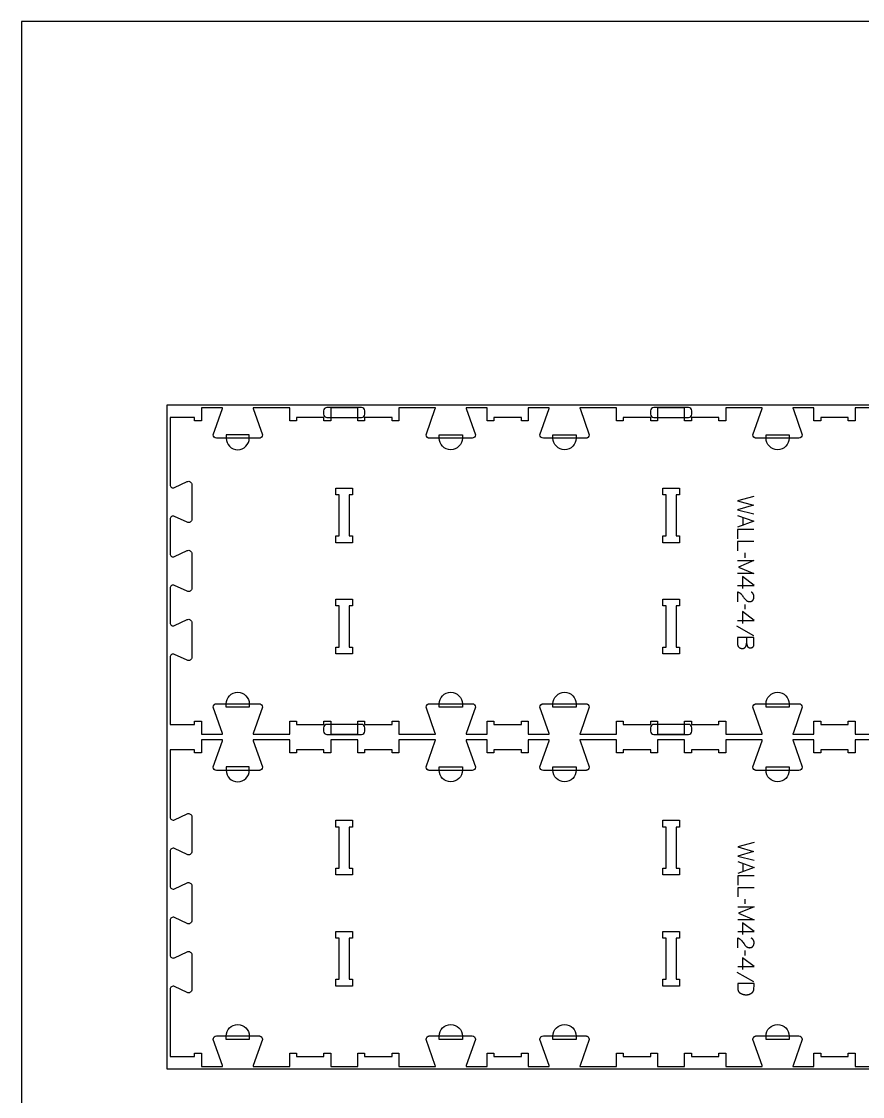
# Model space of a CAD drawing. Extents: x 0 to 4485, y 0 to 10771.
# Drawn here: x 0 to 1544, y 5619 to 7593 of the extents above; entities that cross this region are included whole.
import ezdxf

# ---------------------------------------------------------------- set-up
doc = ezdxf.new("R2010")
doc.units = 0
for name, color, linetype in [('0_SHEET_SPRUCEPLY_2440X122', 1, 'CONTINUOUS'), ('1_ANYTOOL_1MMDEEP_LABELS_S', 2, 'CONTINUOUS'), ('3_ANYTOOL_CUTTHROUGH_INSID', 4, 'CONTINUOUS'), ('4_ANYTOOL_CUTTHROUGH_OUTSI', 5, 'CONTINUOUS'), ('5_ANYTOOL_HALF_MILL_9MM_IN', 3, 'CONTINUOUS'), ('DONOTCUT', 7, 'CONTINUOUS')]:
    doc.layers.add(name, color=color, linetype=linetype)

msp = doc.modelspace()

# ---------------------------------------------------------------- linework, layer by layer
at = {"layer": '0_SHEET_SPRUCEPLY_2440X122'}
msp.add_lwpolyline([(2707.5, 6889.4), (2707.5, 5669.4), (267.5, 5669.4), (267.5, 6889.4)], close=True, dxfattribs=at)
at = {"layer": '1_ANYTOOL_1MMDEEP_LABELS_S', "color": 2}
for points in [[(1344.7, 6721.2), (1314.7, 6713.5), (1343.8, 6705.1), (1314.7, 6696.6), (1344.7, 6689.1)], [(1314.7, 6686.5), (1344.7, 6675.6), (1314.7, 6664.6)], [(1324.3, 6683), (1324.3, 6668.1)], [(1344.7, 6660.3), (1314.7, 6660.3), (1314.7, 6643.2)], [(1344.7, 6638.5), (1314.7, 6638.5), (1314.7, 6621.4)], [(1328.6, 6608.7), (1328.5, 6617.5)], [(1314.7, 6603.6), (1344.7, 6603.6), (1316.4, 6591.6), (1344.6, 6579.6), (1314.7, 6579.6)], [(1314.7, 6558), (1344.8, 6558), (1323.4, 6574)], [(1323.4, 6574), (1323.4, 6552.2)], [(1314.8, 6527.8), (1314.8, 6546.1), (1315.3, 6546), (1315.5, 6545.9), (1315.7, 6545.8), (1315.9, 6545.7), (1316.2, 6545.6), (1316.4, 6545.5), (1316.6, 6545.4), (1316.8, 6545.3), (1317, 6545.2), (1317.2, 6545.1), (1317.4, 6545), (1317.6, 6544.9), (1317.8, 6544.8), (1318, 6544.7), (1318.2, 6544.5), (1318.4, 6544.4), (1318.6, 6544.3), (1318.8, 6544.1), (1318.9, 6544), (1319.1, 6543.9), (1319.3, 6543.7), (1319.5, 6543.6), (1319.7, 6543.4), (1319.8, 6543.3), (1320, 6543.1), (1320.2, 6542.9), (1320.3, 6542.8), (1320.5, 6542.6), (1320.7, 6542.4), (1321, 6542.1), (1322.2, 6540.6), (1323.4, 6539.1), (1324.5, 6537.6), (1325.7, 6536.1), (1326.2, 6535.3), (1326.8, 6534.6), (1327.4, 6533.9), (1328, 6533.2), (1328.5, 6532.5), (1329.1, 6531.9), (1329.8, 6531.2), (1330.4, 6530.6), (1330.5, 6530.5), (1330.7, 6530.3), (1330.8, 6530.2), (1331, 6530.1), (1331.2, 6530), (1331.3, 6529.8), (1331.5, 6529.7), (1331.7, 6529.6), (1331.9, 6529.5), (1332, 6529.4), (1332.2, 6529.3), (1332.4, 6529.2), (1332.6, 6529.1), (1332.8, 6529), (1333, 6528.9), (1333.1, 6528.9), (1333.3, 6528.8), (1333.5, 6528.7), (1333.7, 6528.7), (1333.9, 6528.6), (1334.1, 6528.6), (1334.3, 6528.5), (1334.5, 6528.5), (1334.8, 6528.4), (1335, 6528.4), (1335.2, 6528.4), (1335.4, 6528.3), (1335.6, 6528.3), (1335.8, 6528.3), (1336.1, 6528.3), (1336.3, 6528.3), (1336.5, 6528.3), (1336.8, 6528.3), (1337, 6528.3), (1337.2, 6528.3), (1337.5, 6528.3), (1337.7, 6528.3), (1337.9, 6528.4), (1338.2, 6528.4), (1338.4, 6528.4), (1338.6, 6528.5), (1338.8, 6528.5), (1339, 6528.6), (1339.3, 6528.6), (1339.5, 6528.7), (1339.7, 6528.8), (1339.9, 6528.8), (1340, 6528.9), (1340.2, 6529), (1340.4, 6529.1), (1340.6, 6529.2), (1340.8, 6529.3), (1341, 6529.4), (1341.1, 6529.5), (1341.3, 6529.6), (1341.5, 6529.7), (1341.6, 6529.8), (1341.8, 6529.9), (1341.9, 6530.1), (1342.1, 6530.2), (1342.2, 6530.4), (1342.4, 6530.5), (1342.5, 6530.7), (1342.6, 6530.8), (1342.8, 6531), (1342.9, 6531.1), (1343, 6531.3), (1343.1, 6531.5), (1343.2, 6531.6), (1343.3, 6531.8), (1343.4, 6532), (1343.5, 6532.2), (1343.6, 6532.3), (1343.7, 6532.5), (1343.8, 6532.7), (1343.9, 6532.9), (1344, 6533.1), (1344.1, 6533.3), (1344.1, 6533.5), (1344.2, 6533.7), (1344.3, 6533.9), (1344.3, 6534.1), (1344.4, 6534.3), (1344.4, 6534.5), (1344.5, 6534.7), (1344.5, 6534.9), (1344.6, 6535.1), (1344.6, 6535.3), (1344.6, 6535.6), (1344.7, 6535.8), (1344.7, 6536), (1344.7, 6536.2), (1344.7, 6536.5), (1344.7, 6536.7), (1344.7, 6537.2), (1344.7, 6537.6), (1344.7, 6537.9), (1344.7, 6538.3), (1344.7, 6538.6), (1344.6, 6539), (1344.6, 6539.3), (1344.5, 6539.6), (1344.4, 6539.9), (1344.3, 6540.3), (1344.3, 6540.4), (1344.2, 6540.6), (1344.2, 6540.7), (1344.1, 6540.9), (1344.1, 6541), (1344, 6541.2), (1344, 6541.3), (1343.9, 6541.4), (1343.8, 6541.6), (1343.8, 6541.7), (1343.7, 6541.9), (1343.6, 6542), (1343.5, 6542.1), (1343.5, 6542.3), (1343.4, 6542.4), (1343.3, 6542.5), (1343.2, 6542.7), (1343.1, 6542.8), (1343, 6542.9), (1342.9, 6543), (1342.8, 6543.2), (1342.7, 6543.3), (1342.6, 6543.4), (1342.5, 6543.5), (1342.4, 6543.6), (1342.3, 6543.7), (1342.2, 6543.9), (1342.1, 6544), (1342, 6544.1), (1341.9, 6544.2), (1341.7, 6544.3), (1341.6, 6544.4), (1341.4, 6544.6), (1341.1, 6544.8), (1340.8, 6545), (1340.5, 6545.2), (1340.2, 6545.3), (1339.9, 6545.5), (1339.6, 6545.7)], [(1328.6, 6514.1), (1328.5, 6522.9)], [(1314.7, 6493.8), (1344.8, 6493.8), (1323.4, 6509.8)], [(1323.4, 6509.8), (1323.4, 6488)], [(1344.3, 6465.6), (1313.5, 6482.8)], [(1344.7, 6462.2), (1314.7, 6462.2), (1314.7, 6452.5), (1314.6, 6450), (1314.6, 6449.7), (1314.6, 6449.5), (1314.6, 6449.3), (1314.7, 6449.1), (1314.7, 6448.9), (1314.7, 6448.7), (1314.7, 6448.4), (1314.8, 6448.2), (1314.8, 6448), (1314.8, 6447.8), (1314.9, 6447.6), (1314.9, 6447.4), (1315, 6447.2), (1315.1, 6447.1), (1315.1, 6446.9), (1315.2, 6446.7), (1315.3, 6446.5), (1315.4, 6446.3), (1315.5, 6446.2), (1315.6, 6446), (1315.7, 6445.8), (1315.8, 6445.7), (1315.9, 6445.5), (1316.1, 6445.4), (1316.2, 6445.2), (1316.3, 6445), (1316.5, 6444.9), (1316.6, 6444.8), (1316.8, 6444.6), (1316.9, 6444.5), (1317.1, 6444.3), (1317.2, 6444.2), (1317.4, 6444.1), (1317.6, 6444), (1317.8, 6443.8), (1317.9, 6443.7), (1318.1, 6443.6), (1318.3, 6443.5), (1318.5, 6443.4), (1318.6, 6443.3), (1318.8, 6443.2), (1319, 6443.1), (1319.2, 6443), (1319.4, 6442.9), (1319.5, 6442.9), (1319.7, 6442.8), (1319.9, 6442.7), (1320.1, 6442.7), (1320.3, 6442.6), (1320.5, 6442.5), (1320.7, 6442.5), (1320.9, 6442.4), (1321.1, 6442.4), (1321.3, 6442.3), (1321.4, 6442.3), (1321.6, 6442.3), (1321.8, 6442.2), (1322, 6442.2), (1322.2, 6442.2), (1322.4, 6442.2), (1322.6, 6442.2), (1322.8, 6442.1), (1323.1, 6442.1), (1323.3, 6442.1), (1323.5, 6442.1), (1323.8, 6442.1), (1324, 6442.2), (1324.2, 6442.2), (1324.5, 6442.2), (1324.7, 6442.2), (1324.9, 6442.3), (1325.2, 6442.3), (1325.4, 6442.4), (1325.6, 6442.4), (1325.8, 6442.5), (1326, 6442.5), (1326.2, 6442.6), (1326.4, 6442.7), (1326.6, 6442.8), (1326.8, 6442.9), (1326.8, 6442.9), (1326.9, 6443), (1327, 6443), (1327.1, 6443.1), (1327.2, 6443.1), (1327.3, 6443.2), (1327.4, 6443.2), (1327.5, 6443.3), (1327.5, 6443.3), (1327.6, 6443.4), (1327.7, 6443.5), (1327.8, 6443.5), (1327.9, 6443.6), (1327.9, 6443.6), (1328, 6443.7), (1328.1, 6443.8), (1328.1, 6443.8), (1328.2, 6443.9), (1328.3, 6444), (1328.4, 6444.1), (1328.4, 6444.1), (1328.5, 6444.2), (1328.6, 6444.4), (1328.8, 6444.5), (1328.9, 6444.7), (1329, 6444.9), (1329.1, 6445), (1329.3, 6445.4), (1329.5, 6445.8), (1329.7, 6446.2), (1329.9, 6446.6), (1330.1, 6446.9), (1330.2, 6447.3), (1330.4, 6447.7), (1330.5, 6448.2), (1330.6, 6448.6), (1330.8, 6449), (1330.9, 6449.4), (1330.9, 6449.9), (1331, 6450.3), (1331.1, 6450.7), (1331.1, 6451.2), (1331.2, 6451.6)], [(1331.1, 6462.2), (1331.2, 6451.6), (1331.2, 6451.2), (1331.3, 6450.9), (1331.3, 6450.5), (1331.4, 6450.1), (1331.4, 6449.7), (1331.5, 6449.3), (1331.6, 6449), (1331.7, 6448.6), (1331.8, 6448.3), (1331.9, 6447.9), (1332, 6447.6), (1332.1, 6447.2), (1332.3, 6446.9), (1332.4, 6446.6), (1332.6, 6446.2), (1332.8, 6445.9), (1332.8, 6445.8), (1332.8, 6445.8), (1332.9, 6445.7), (1332.9, 6445.6), (1333, 6445.6), (1333, 6445.5), (1333.1, 6445.4), (1333.1, 6445.3), (1333.2, 6445.3), (1333.2, 6445.2), (1333.3, 6445.1), (1333.4, 6445.1), (1333.4, 6445), (1333.5, 6445), (1333.5, 6444.9), (1333.6, 6444.8), (1333.7, 6444.8), (1333.7, 6444.7), (1333.8, 6444.7), (1333.9, 6444.6), (1333.9, 6444.6), (1334, 6444.5), (1334.1, 6444.4), (1334.2, 6444.4), (1334.2, 6444.4), (1334.3, 6444.3), (1334.4, 6444.3), (1334.5, 6444.2), (1334.6, 6444.2), (1334.6, 6444.1), (1334.7, 6444.1), (1334.8, 6444), (1334.9, 6444), (1335, 6444), (1335.2, 6443.9), (1335.3, 6443.8), (1335.5, 6443.8), (1335.7, 6443.7), (1335.9, 6443.7), (1336.1, 6443.6), (1336.4, 6443.6), (1336.6, 6443.5), (1336.8, 6443.5), (1337, 6443.5), (1337.3, 6443.5), (1337.5, 6443.4), (1337.7, 6443.4), (1338, 6443.4), (1338.3, 6443.4), (1338.7, 6443.4), (1338.9, 6443.4), (1339, 6443.4), (1339.2, 6443.5), (1339.4, 6443.5), (1339.6, 6443.5), (1339.8, 6443.5), (1340, 6443.6), (1340.1, 6443.6), (1340.3, 6443.6), (1340.5, 6443.7), (1340.6, 6443.7), (1340.8, 6443.7), (1340.9, 6443.8), (1341.1, 6443.8), (1341.2, 6443.9), (1341.4, 6443.9), (1341.5, 6444), (1341.7, 6444.1), (1341.8, 6444.1), (1341.9, 6444.2), (1342.1, 6444.3), (1342.2, 6444.4), (1342.3, 6444.4), (1342.4, 6444.5), (1342.6, 6444.6), (1342.7, 6444.7), (1342.8, 6444.8), (1342.9, 6444.9), (1343, 6445), (1343.1, 6445.1), (1343.2, 6445.2), (1343.3, 6445.3), (1343.4, 6445.4), (1343.5, 6445.5), (1343.6, 6445.7), (1343.7, 6445.8), (1343.7, 6445.9), (1343.8, 6446), (1343.9, 6446.2), (1344, 6446.3), (1344, 6446.4), (1344.1, 6446.6), (1344.2, 6446.7), (1344.2, 6446.9), (1344.3, 6447), (1344.3, 6447.2), (1344.4, 6447.3), (1344.4, 6447.5), (1344.5, 6447.7), (1344.5, 6447.8), (1344.5, 6448), (1344.6, 6448.2), (1344.6, 6448.4), (1344.6, 6448.5), (1344.7, 6448.7), (1344.7, 6448.9), (1344.7, 6449.1), (1344.7, 6449.3), (1344.7, 6449.7), (1344.7, 6450.1), (1344.7, 6462.2)], [(1344.9, 6085.7), (1314.9, 6078), (1344, 6069.5), (1314.9, 6061), (1344.9, 6053.5)], [(1314.9, 6051), (1344.9, 6040.1), (1314.9, 6029)], [(1324.5, 6047.5), (1324.5, 6032.6)], [(1344.9, 6024.7), (1314.9, 6024.7), (1314.9, 6007.6)], [(1344.9, 6002.9), (1314.9, 6002.9), (1314.9, 5985.8)], [(1328.8, 5973.2), (1328.7, 5982)], [(1314.9, 5968), (1344.9, 5968), (1316.5, 5956), (1344.8, 5944), (1314.9, 5944)], [(1314.9, 5922.5), (1344.9, 5922.4), (1323.6, 5938.5)], [(1323.6, 5938.5), (1323.6, 5916.7)], [(1314.9, 5892.3), (1315, 5910.6), (1315.4, 5910.4), (1315.7, 5910.3), (1315.9, 5910.3), (1316.1, 5910.2), (1316.3, 5910.1), (1316.5, 5910), (1316.8, 5909.9), (1317, 5909.8), (1317.2, 5909.7), (1317.4, 5909.6), (1317.6, 5909.5), (1317.8, 5909.4), (1318, 5909.2), (1318.2, 5909.1), (1318.4, 5909), (1318.6, 5908.9), (1318.7, 5908.7), (1318.9, 5908.6), (1319.1, 5908.5), (1319.3, 5908.3), (1319.5, 5908.2), (1319.7, 5908), (1319.8, 5907.9), (1320, 5907.7), (1320.2, 5907.6), (1320.3, 5907.4), (1320.5, 5907.2), (1320.7, 5907.1), (1320.8, 5906.9), (1321.1, 5906.5), (1322.4, 5905), (1323.5, 5903.6), (1324.7, 5902), (1325.8, 5900.5), (1326.4, 5899.8), (1327, 5899), (1327.5, 5898.3), (1328.1, 5897.6), (1328.7, 5897), (1329.3, 5896.3), (1329.9, 5895.7), (1330.5, 5895.1), (1330.7, 5895), (1330.9, 5894.8), (1331, 5894.7), (1331.2, 5894.5), (1331.3, 5894.4), (1331.5, 5894.3), (1331.7, 5894.2), (1331.9, 5894.1), (1332, 5894), (1332.2, 5893.9), (1332.4, 5893.8), (1332.6, 5893.7), (1332.8, 5893.6), (1332.9, 5893.5), (1333.1, 5893.4), (1333.3, 5893.3), (1333.5, 5893.3), (1333.7, 5893.2), (1333.9, 5893.1), (1334.1, 5893.1), (1334.3, 5893), (1334.5, 5893), (1334.7, 5892.9), (1334.9, 5892.9), (1335.1, 5892.9), (1335.3, 5892.8), (1335.6, 5892.8), (1335.8, 5892.8), (1336, 5892.8), (1336.2, 5892.7), (1336.4, 5892.7), (1336.7, 5892.7), (1336.9, 5892.7), (1337.2, 5892.7), (1337.4, 5892.8), (1337.6, 5892.8), (1337.9, 5892.8), (1338.1, 5892.8), (1338.3, 5892.9), (1338.6, 5892.9), (1338.8, 5892.9), (1339, 5893), (1339.2, 5893), (1339.4, 5893.1), (1339.6, 5893.2), (1339.8, 5893.2), (1340, 5893.3), (1340.2, 5893.4), (1340.4, 5893.5), (1340.6, 5893.5), (1340.8, 5893.6), (1341, 5893.7), (1341.1, 5893.8), (1341.3, 5893.9), (1341.5, 5894), (1341.6, 5894.2), (1341.8, 5894.3), (1341.9, 5894.4), (1342.1, 5894.5), (1342.2, 5894.7), (1342.4, 5894.8), (1342.5, 5895), (1342.7, 5895.1), (1342.8, 5895.3), (1342.9, 5895.4), (1343.1, 5895.6), (1343.2, 5895.8), (1343.3, 5895.9), (1343.4, 5896.1), (1343.5, 5896.3), (1343.6, 5896.4), (1343.7, 5896.6), (1343.8, 5896.8), (1343.9, 5897), (1344, 5897.2), (1344.1, 5897.4), (1344.2, 5897.5), (1344.2, 5897.7), (1344.3, 5897.9), (1344.4, 5898.1), (1344.4, 5898.3), (1344.5, 5898.5), (1344.6, 5898.7), (1344.6, 5898.9), (1344.7, 5899.2), (1344.7, 5899.4), (1344.7, 5899.6), (1344.8, 5899.8), (1344.8, 5900), (1344.8, 5900.3), (1344.8, 5900.5), (1344.9, 5900.7), (1344.9, 5900.9), (1344.9, 5901.2), (1344.9, 5901.7), (1344.9, 5902), (1344.9, 5902.4), (1344.9, 5902.7), (1344.8, 5903.1), (1344.8, 5903.4), (1344.7, 5903.8), (1344.7, 5904.1), (1344.6, 5904.4), (1344.5, 5904.7), (1344.5, 5904.9), (1344.4, 5905), (1344.4, 5905.2), (1344.3, 5905.3), (1344.2, 5905.5), (1344.2, 5905.6), (1344.1, 5905.8), (1344.1, 5905.9), (1344, 5906), (1343.9, 5906.2), (1343.9, 5906.3), (1343.8, 5906.5), (1343.7, 5906.6), (1343.6, 5906.7), (1343.5, 5906.9), (1343.5, 5907), (1343.4, 5907.1), (1343.3, 5907.3), (1343.2, 5907.4), (1343.1, 5907.5), (1343, 5907.6), (1342.9, 5907.7), (1342.8, 5907.9), (1342.7, 5908), (1342.6, 5908.1), (1342.5, 5908.2), (1342.4, 5908.3), (1342.3, 5908.4), (1342.2, 5908.5), (1342, 5908.6), (1341.9, 5908.8), (1341.8, 5908.9), (1341.5, 5909.1), (1341.3, 5909.3), (1341, 5909.4), (1340.7, 5909.6), (1340.4, 5909.8), (1340.1, 5910), (1339.8, 5910.1)], [(1328.8, 5878.6), (1328.7, 5887.3)], [(1314.9, 5858.3), (1344.9, 5858.2), (1323.6, 5874.3)], [(1323.6, 5874.3), (1323.6, 5852.5)], [(1344.4, 5830.1), (1313.7, 5847.3)]]:
    msp.add_lwpolyline(points, dxfattribs=at)
msp.add_lwpolyline([(1344.9, 5826.7), (1314.9, 5826.7), (1315, 5818.1), (1315, 5817.7), (1315, 5817.3), (1315, 5816.9), (1315.1, 5816.5), (1315.1, 5816.1), (1315.2, 5815.8), (1315.3, 5815.4), (1315.3, 5815.1), (1315.4, 5814.7), (1315.5, 5814.4), (1315.6, 5814), (1315.7, 5813.7), (1315.9, 5813.4), (1315.9, 5813.2), (1316, 5813.1), (1316.1, 5812.9), (1316.1, 5812.8), (1316.2, 5812.6), (1316.3, 5812.5), (1316.4, 5812.3), (1316.4, 5812.2), (1316.5, 5812.1), (1316.6, 5811.9), (1316.7, 5811.8), (1316.8, 5811.7), (1316.9, 5811.5), (1317, 5811.4), (1317.1, 5811.3), (1317.2, 5811.1), (1317.3, 5811), (1317.4, 5810.9), (1317.5, 5810.8), (1317.6, 5810.7), (1317.7, 5810.5), (1317.8, 5810.4), (1318, 5810.3), (1318.1, 5810.2), (1318.2, 5810.1), (1318.3, 5810), (1318.5, 5809.9), (1318.6, 5809.8), (1318.7, 5809.7), (1318.8, 5809.6), (1319, 5809.5), (1319.1, 5809.4), (1319.4, 5809.2), (1319.7, 5809), (1320, 5808.9), (1320.6, 5808.6), (1321.2, 5808.3), (1321.9, 5808), (1322.5, 5807.7), (1323.2, 5807.5), (1323.8, 5807.3), (1324.5, 5807.1), (1325.1, 5806.9), (1325.8, 5806.8), (1326.4, 5806.6), (1327.1, 5806.5), (1327.8, 5806.4), (1328.5, 5806.3), (1329.2, 5806.3), (1329.9, 5806.3), (1330.6, 5806.3), (1331.2, 5806.3), (1331.8, 5806.3), (1332.4, 5806.3), (1332.9, 5806.4), (1333.5, 5806.5), (1333.8, 5806.5), (1334.1, 5806.6), (1334.4, 5806.7), (1334.6, 5806.7), (1334.9, 5806.8), (1335.2, 5806.9), (1335.5, 5807), (1335.7, 5807), (1336, 5807.1), (1336.3, 5807.2), (1336.6, 5807.3), (1336.8, 5807.4), (1337.1, 5807.5), (1337.4, 5807.7), (1337.9, 5807.9), (1338.4, 5808.2), (1338.9, 5808.4), (1339.4, 5808.7), (1339.7, 5808.9), (1340, 5809.1), (1340.3, 5809.3), (1340.6, 5809.5), (1340.9, 5809.7), (1341.1, 5810), (1341.4, 5810.2), (1341.6, 5810.4), (1341.8, 5810.6), (1342.1, 5810.8), (1342.3, 5811.1), (1342.5, 5811.3), (1342.7, 5811.5), (1342.9, 5811.8), (1343, 5812), (1343.2, 5812.3), (1343.4, 5812.5), (1343.5, 5812.8), (1343.6, 5813), (1343.8, 5813.3), (1343.9, 5813.5), (1344, 5813.8), (1344.1, 5814.1), (1344.2, 5814.3), (1344.3, 5814.6), (1344.4, 5814.9), (1344.4, 5815.2), (1344.5, 5815.5), (1344.5, 5815.8), (1344.6, 5816.1), (1344.6, 5816.3), (1344.6, 5816.6), (1344.7, 5819.1), (1344.8, 5821.6), (1344.9, 5824.1)], close=True, dxfattribs=at)
at = {"layer": '3_ANYTOOL_CUTTHROUGH_INSID', "color": 4}
for points in [[(607.8, 6736.4), (607.8, 6724.2), (601.8, 6724.2), (601.8, 6648.7), (607.8, 6648.7), (607.8, 6636.2), (577.3, 6636.2), (577.3, 6648.7), (583.3, 6648.7), (583.3, 6724.2), (577.3, 6724.2), (577.3, 6736.7), (607.8, 6736.7)], [(1207.8, 6736.4), (1207.8, 6724.2), (1201.8, 6724.2), (1201.8, 6648.7), (1207.8, 6648.7), (1207.8, 6636.2), (1177.3, 6636.2), (1177.3, 6648.7), (1183.3, 6648.7), (1183.3, 6724.2), (1177.3, 6724.2), (1177.3, 6736.7), (1207.8, 6736.7)], [(577.3, 6432.4), (577.3, 6444.7), (583.3, 6444.7), (583.3, 6520.2), (577.3, 6520.2), (577.3, 6532.7), (607.8, 6532.7), (607.8, 6520.2), (601.8, 6520.2), (601.8, 6444.7), (607.8, 6444.7), (607.8, 6432.2), (577.3, 6432.2)], [(1177.3, 6432.4), (1177.3, 6444.7), (1183.3, 6444.7), (1183.3, 6520.2), (1177.3, 6520.2), (1177.3, 6532.7), (1207.8, 6532.7), (1207.8, 6520.2), (1201.8, 6520.2), (1201.8, 6444.7), (1207.8, 6444.7), (1207.8, 6432.2), (1177.3, 6432.2)], [(577.5, 6126.7), (607.8, 6126.7), (607.8, 6114.2), (601.8, 6114.2), (601.8, 6038.7), (607.8, 6038.7), (607.8, 6026.2), (577.3, 6026.2), (577.3, 6038.7), (583.3, 6038.7), (583.3, 6114.2), (577.3, 6114.2), (577.3, 6126.7)], [(1177.5, 6126.7), (1207.8, 6126.7), (1207.8, 6114.2), (1201.8, 6114.2), (1201.8, 6038.7), (1207.8, 6038.7), (1207.8, 6026.2), (1177.3, 6026.2), (1177.3, 6038.7), (1183.3, 6038.7), (1183.3, 6114.2), (1177.3, 6114.2), (1177.3, 6126.7)], [(607.5, 5822.2), (577.3, 5822.2), (577.3, 5834.7), (583.3, 5834.7), (583.3, 5910.2), (577.3, 5910.2), (577.3, 5922.7), (607.8, 5922.7), (607.8, 5910.2), (601.8, 5910.2), (601.8, 5834.7), (607.8, 5834.7), (607.8, 5822.2)], [(1207.5, 5822.2), (1177.3, 5822.2), (1177.3, 5834.7), (1183.3, 5834.7), (1183.3, 5910.2), (1177.3, 5910.2), (1177.3, 5922.7), (1207.8, 5922.7), (1207.8, 5910.2), (1201.8, 5910.2), (1201.8, 5834.7), (1207.8, 5834.7), (1207.8, 5822.2)]]:
    msp.add_lwpolyline(points, close=True, dxfattribs=at)
at = {"layer": '4_ANYTOOL_CUTTHROUGH_OUTSI', "color": 5}
for points in [[(1568.9, 6884.2), (1530.3, 6884.2), (1530.3, 6860.2), (1517.8, 6860.2), (1517.8, 6866.2), (1467.3, 6866.2), (1467.3, 6860.2), (1454.8, 6860.2), (1454.8, 6884.2), (1416.2, 6884.2), (1416.2, 6884.2, 0.061485), (1416.4, 6882.8), (1433.3, 6834.5), (1433.3, 6834.5), (1433.3, 6834.4), (1433.3, 6834.4, -0.414214), (1427.1, 6828.2), (1349.1, 6828.2), (1348.9, 6828.2), (1348.8, 6828.2), (1348.6, 6828.2), (1348.5, 6828.2), (1348.3, 6828.2), (1348.2, 6828.2), (1348, 6828.3), (1347.9, 6828.3), (1347.7, 6828.3), (1347.6, 6828.4), (1347.4, 6828.4), (1347.3, 6828.4), (1347.1, 6828.5), (1347, 6828.5), (1346.8, 6828.6), (1346.7, 6828.6), (1346.6, 6828.7), (1346.4, 6828.8), (1346.3, 6828.8), (1346.1, 6828.9), (1346, 6829), (1345.9, 6829.1), (1345.7, 6829.1), (1345.6, 6829.2), (1345.5, 6829.3), (1345.4, 6829.4), (1345.2, 6829.5), (1345.1, 6829.6), (1345, 6829.7), (1344.9, 6829.8), (1344.8, 6829.9), (1344.7, 6830, -0.198912), (1342.8, 6834.4), (1342.8, 6834.5), (1342.8, 6834.5), (1359.7, 6882.8), (1359.7, 6882.8, 0.061485), (1360, 6884.2), (1292.8, 6884.2), (1292.8, 6860.2), (1280.3, 6860.2), (1280.3, 6866.2), (1229.8, 6866.2), (1229.8, 6860.2), (1217.3, 6860.2), (1217.3, 6884.2), (1167.8, 6884.2), (1167.8, 6860.2), (1155.3, 6860.2), (1155.3, 6866.2), (1104.8, 6866.2), (1104.8, 6860.2), (1092.3, 6860.2), (1092.3, 6884.2), (1025.1, 6884.2), (1025.1, 6884.2, 0.061485), (1025.3, 6882.8), (1042.2, 6834.5), (1042.2, 6834.5), (1042.2, 6834.4), (1042.2, 6834.4, -0.198912), (1040.4, 6830), (1040.3, 6829.9), (1040.2, 6829.8), (1040.1, 6829.7), (1040, 6829.6), (1039.8, 6829.5), (1039.7, 6829.4), (1039.6, 6829.3), (1039.5, 6829.2), (1039.3, 6829.1), (1039.2, 6829.1), (1039.1, 6829), (1038.9, 6828.9), (1038.8, 6828.8), (1038.7, 6828.8), (1038.5, 6828.7), (1038.4, 6828.6), (1038.2, 6828.6), (1038.1, 6828.5), (1037.9, 6828.5), (1037.8, 6828.4), (1037.6, 6828.4), (1037.5, 6828.4), (1037.3, 6828.3), (1037.2, 6828.3), (1037, 6828.3), (1036.9, 6828.2), (1036.7, 6828.2), (1036.6, 6828.2), (1036.4, 6828.2), (1036.3, 6828.2), (1036.1, 6828.2), (1036, 6828.2), (958, 6828.2, -0.414214), (951.7, 6834.4), (951.7, 6834.5), (951.8, 6834.5), (968.7, 6882.8), (968.7, 6882.8, 0.061485), (968.9, 6884.2), (930.3, 6884.2), (930.3, 6860.2), (917.8, 6860.2), (917.8, 6866.2), (867.3, 6866.2), (867.3, 6860.2), (854.8, 6860.2), (854.8, 6884.2), (816.2, 6884.2), (816.2, 6884.2, 0.061485), (816.4, 6882.8), (833.3, 6834.5), (833.3, 6834.5), (833.3, 6834.4), (833.3, 6834.4, -0.414214), (827.1, 6828.2), (749.1, 6828.2), (748.9, 6828.2), (748.8, 6828.2), (748.6, 6828.2), (748.5, 6828.2), (748.3, 6828.2), (748.2, 6828.2), (748, 6828.3), (747.9, 6828.3), (747.7, 6828.3), (747.6, 6828.4), (747.4, 6828.4), (747.3, 6828.4), (747.1, 6828.5), (747, 6828.5), (746.8, 6828.6), (746.7, 6828.6), (746.6, 6828.7), (746.4, 6828.8), (746.3, 6828.8), (746.1, 6828.9), (746, 6829), (745.9, 6829.1), (745.7, 6829.1), (745.6, 6829.2), (745.5, 6829.3), (745.4, 6829.4), (745.2, 6829.5), (745.1, 6829.6), (745, 6829.7), (744.9, 6829.8), (744.8, 6829.9), (744.7, 6830, -0.198912), (742.8, 6834.4), (742.8, 6834.5), (742.8, 6834.5), (759.7, 6882.8), (759.7, 6882.8, 0.061485), (760, 6884.2), (692.8, 6884.2), (692.8, 6860.2), (680.3, 6860.2), (680.3, 6866.2), (629.8, 6866.2), (629.8, 6860.2), (617.3, 6860.2), (617.3, 6884.2), (567.8, 6884.2), (567.8, 6860.2), (555.3, 6860.2), (555.3, 6866.2), (504.8, 6866.2), (504.8, 6860.2), (492.3, 6860.2), (492.3, 6884.2), (442.5, 6884.2), (425.1, 6884.2), (425.1, 6884.2, 0.061486), (425.3, 6882.8), (442.2, 6834.5), (442.2, 6834.5), (442.2, 6834.4), (442.2, 6834.4, -0.198912), (440.4, 6830), (440.3, 6829.9), (440.2, 6829.8), (440.1, 6829.7), (440, 6829.6), (439.8, 6829.5), (439.7, 6829.4), (439.6, 6829.3), (439.5, 6829.2), (439.3, 6829.1), (439.2, 6829.1), (439.1, 6829), (438.9, 6828.9), (438.8, 6828.8), (438.7, 6828.8), (438.5, 6828.7), (438.4, 6828.6), (438.2, 6828.6), (438.1, 6828.5), (437.9, 6828.5), (437.8, 6828.4), (437.6, 6828.4), (437.5, 6828.4), (437.3, 6828.3), (437.2, 6828.3), (437, 6828.3), (436.9, 6828.2), (436.7, 6828.2), (436.6, 6828.2), (436.4, 6828.2), (436.3, 6828.2), (436.1, 6828.2), (436, 6828.2), (358, 6828.2, -0.414214), (351.7, 6834.4), (351.7, 6834.5), (351.8, 6834.5), (368.7, 6882.8), (368.7, 6882.8, 0.061485), (368.9, 6884.2), (330.3, 6884.2), (330.3, 6860.2), (317.8, 6860.2), (317.8, 6866.2), (272.8, 6866.2), (272.8, 6742.8), (272.8, 6742.8, 0.551268), (281, 6737.6), (303.9, 6748.5, -0.551268), (312.8, 6742.8), (312.8, 6679.4, -0.551268), (303.9, 6673.8), (281, 6684.7, 0.551268), (272.8, 6679.5), (272.8, 6616.1, 0.551268), (281, 6610.9), (303.9, 6621.8, -0.551268), (312.8, 6616.1), (312.8, 6552.7, -0.551268), (303.9, 6547.1), (281, 6558, 0.551268), (272.8, 6552.8), (272.8, 6489.4, 0.551268), (281, 6484.2), (303.9, 6495.1, -0.551268), (312.8, 6489.4), (312.8, 6426, -0.551268), (303.9, 6420.4), (281, 6431.3, 0.257375), (275.5, 6430.9, 0.257375), (272.8, 6426.1), (272.8, 6302.7), (317.8, 6302.7), (317.8, 6308.7), (330.3, 6308.7), (330.3, 6284.7), (368.9, 6284.7), (368.9, 6284.7, 0.061485), (368.7, 6286.1), (351.8, 6334.3), (351.7, 6334.4), (351.7, 6334.4), (351.7, 6334.4, -0.414214), (358, 6340.7), (436, 6340.7), (436.1, 6340.7), (436.3, 6340.7), (436.4, 6340.7), (436.6, 6340.6), (436.7, 6340.6), (436.9, 6340.6), (437, 6340.6), (437.2, 6340.6), (437.3, 6340.5), (437.5, 6340.5), (437.6, 6340.4), (437.8, 6340.4), (437.9, 6340.4), (438.1, 6340.3), (438.2, 6340.3), (438.4, 6340.2), (438.5, 6340.1), (438.7, 6340.1), (438.8, 6340), (438.9, 6339.9), (439.1, 6339.9), (439.2, 6339.8), (439.3, 6339.7), (439.5, 6339.6), (439.6, 6339.5), (439.7, 6339.4), (439.8, 6339.3), (440, 6339.2), (440.1, 6339.1), (440.2, 6339), (440.3, 6338.9), (440.4, 6338.8, -0.198912), (442.2, 6334.4), (442.2, 6334.4), (442.2, 6334.3), (425.3, 6286.1), (425.3, 6286.1, 0.061485), (425.1, 6284.7), (442.5, 6284.7), (492.3, 6284.7), (492.3, 6308.7), (504.8, 6308.7), (504.8, 6302.7), (555.3, 6302.7), (555.3, 6308.7), (567.8, 6308.7), (567.8, 6284.7), (617.3, 6284.7), (617.3, 6308.7), (629.8, 6308.7), (629.8, 6302.7), (680.3, 6302.7), (680.3, 6308.7), (692.8, 6308.7), (692.8, 6284.7), (760, 6284.7), (760, 6284.7, 0.061485), (759.7, 6286.1), (742.8, 6334.3), (742.8, 6334.4), (742.8, 6334.4), (742.8, 6334.4, -0.198912), (744.7, 6338.8), (744.8, 6338.9), (744.9, 6339), (745, 6339.1), (745.1, 6339.2), (745.2, 6339.3), (745.4, 6339.4), (745.5, 6339.5), (745.6, 6339.6), (745.7, 6339.7), (745.9, 6339.8), (746, 6339.9), (746.1, 6339.9), (746.3, 6340), (746.4, 6340.1), (746.6, 6340.1), (746.7, 6340.2), (746.8, 6340.3), (747, 6340.3), (747.1, 6340.4), (747.3, 6340.4), (747.4, 6340.4), (747.6, 6340.5), (747.7, 6340.5), (747.9, 6340.6), (748, 6340.6), (748.2, 6340.6), (748.3, 6340.6), (748.5, 6340.6), (748.6, 6340.7), (748.8, 6340.7), (748.9, 6340.7), (749.1, 6340.7), (827.1, 6340.7, -0.414214), (833.3, 6334.4), (833.3, 6334.4), (833.3, 6334.3), (816.4, 6286.1), (816.4, 6286.1, 0.061485), (816.2, 6284.7), (854.8, 6284.7), (854.8, 6308.7), (867.3, 6308.7), (867.3, 6302.7), (917.8, 6302.7), (917.8, 6308.7), (930.3, 6308.7), (930.3, 6284.7), (968.9, 6284.7), (968.9, 6284.7, 0.061485), (968.7, 6286.1), (951.8, 6334.3), (951.7, 6334.4), (951.7, 6334.4), (951.7, 6334.4, -0.414214), (958, 6340.7), (1036, 6340.7), (1036.1, 6340.7), (1036.3, 6340.7), (1036.4, 6340.7), (1036.6, 6340.6), (1036.7, 6340.6), (1036.9, 6340.6), (1037, 6340.6), (1037.2, 6340.6), (1037.3, 6340.5), (1037.5, 6340.5), (1037.6, 6340.4), (1037.8, 6340.4), (1037.9, 6340.4), (1038.1, 6340.3), (1038.2, 6340.3), (1038.4, 6340.2), (1038.5, 6340.1), (1038.7, 6340.1), (1038.8, 6340), (1038.9, 6339.9), (1039.1, 6339.9), (1039.2, 6339.8), (1039.3, 6339.7), (1039.5, 6339.6), (1039.6, 6339.5), (1039.7, 6339.4), (1039.8, 6339.3), (1040, 6339.2), (1040.1, 6339.1), (1040.2, 6339), (1040.3, 6338.9), (1040.4, 6338.8, -0.198912), (1042.2, 6334.4), (1042.2, 6334.4), (1042.2, 6334.3), (1025.3, 6286.1), (1025.3, 6286.1, 0.061485), (1025.1, 6284.7), (1042.5, 6284.7), (1092.3, 6284.7), (1092.3, 6308.7), (1104.8, 6308.7), (1104.8, 6302.7), (1155.3, 6302.7), (1155.3, 6308.7), (1167.8, 6308.7), (1167.8, 6284.7), (1217.3, 6284.7), (1217.3, 6308.7), (1229.8, 6308.7), (1229.8, 6302.7), (1280.3, 6302.7), (1280.3, 6308.7), (1292.8, 6308.7), (1292.8, 6284.7), (1360, 6284.7), (1360, 6284.7, 0.061485), (1359.7, 6286.1), (1342.8, 6334.3), (1342.8, 6334.4), (1342.8, 6334.4), (1342.8, 6334.4, -0.198912), (1344.7, 6338.8), (1344.8, 6338.9), (1344.9, 6339), (1345, 6339.1), (1345.1, 6339.2), (1345.2, 6339.3), (1345.4, 6339.4), (1345.5, 6339.5), (1345.6, 6339.6), (1345.7, 6339.7), (1345.9, 6339.8), (1346, 6339.9), (1346.1, 6339.9), (1346.3, 6340), (1346.4, 6340.1), (1346.6, 6340.1), (1346.7, 6340.2), (1346.8, 6340.3), (1347, 6340.3), (1347.1, 6340.4), (1347.3, 6340.4), (1347.4, 6340.4), (1347.6, 6340.5), (1347.7, 6340.5), (1347.9, 6340.6), (1348, 6340.6), (1348.2, 6340.6), (1348.3, 6340.6), (1348.5, 6340.6), (1348.6, 6340.7), (1348.8, 6340.7), (1348.9, 6340.7), (1349.1, 6340.7), (1427.1, 6340.7, -0.414214), (1433.3, 6334.4), (1433.3, 6334.4), (1433.3, 6334.3), (1416.4, 6286.1), (1416.4, 6286.1, 0.061485), (1416.2, 6284.7), (1454.8, 6284.7), (1454.8, 6308.7), (1467.3, 6308.7), (1467.3, 6302.7), (1517.8, 6302.7), (1517.8, 6308.7), (1530.3, 6308.7), (1530.3, 6284.7), (1568.9, 6284.7)], [(1568.9, 6274.2), (1530.3, 6274.2), (1530.3, 6250.2), (1517.8, 6250.2), (1517.8, 6256.2), (1467.3, 6256.2), (1467.3, 6250.2), (1454.8, 6250.2), (1454.8, 6250.4), (1454.8, 6274.2), (1416.2, 6274.2), (1416.2, 6274.2, 0.061485), (1416.4, 6272.8), (1433.3, 6224.5), (1433.3, 6224.5), (1433.3, 6224.4), (1433.3, 6224.4, -0.414214), (1427.1, 6218.2), (1349.1, 6218.2), (1348.9, 6218.2), (1348.8, 6218.2), (1348.6, 6218.2), (1348.5, 6218.2), (1348.3, 6218.2), (1348.2, 6218.2), (1348, 6218.3), (1347.9, 6218.3), (1347.7, 6218.3), (1347.6, 6218.4), (1347.4, 6218.4), (1347.3, 6218.4), (1347.1, 6218.5), (1347, 6218.5), (1346.8, 6218.6), (1346.7, 6218.6), (1346.6, 6218.7), (1346.4, 6218.8), (1346.3, 6218.8), (1346.1, 6218.9), (1346, 6219), (1345.9, 6219.1), (1345.7, 6219.1), (1345.6, 6219.2), (1345.5, 6219.3), (1345.4, 6219.4), (1345.2, 6219.5), (1345.1, 6219.6), (1345, 6219.7), (1344.9, 6219.8), (1344.8, 6219.9), (1344.7, 6220, -0.198912), (1342.8, 6224.4), (1342.8, 6224.5), (1342.8, 6224.5), (1359.7, 6272.8), (1359.7, 6272.8, 0.061485), (1360, 6274.2), (1342.5, 6274.2), (1292.8, 6274.2), (1292.8, 6250.2), (1280.3, 6250.2), (1280.3, 6256.2), (1229.8, 6256.2), (1229.8, 6250.2), (1217.3, 6250.2), (1217.3, 6274.2), (1167.8, 6274.2), (1167.8, 6250.2), (1167.5, 6250.2), (1155.3, 6250.2), (1155.3, 6256.2), (1104.8, 6256.2), (1104.8, 6250.2), (1092.3, 6250.2), (1092.3, 6274.2), (1042.5, 6274.2), (1025.1, 6274.2), (1025.1, 6274.2, 0.061485), (1025.3, 6272.8), (1042.2, 6224.5), (1042.2, 6224.5), (1042.2, 6224.4), (1042.2, 6224.4, -0.198912), (1040.4, 6220), (1040.3, 6219.9), (1040.2, 6219.8), (1040.1, 6219.7), (1040, 6219.6), (1039.8, 6219.5), (1039.7, 6219.4), (1039.6, 6219.3), (1039.5, 6219.2), (1039.3, 6219.1), (1039.2, 6219.1), (1039.1, 6219), (1038.9, 6218.9), (1038.8, 6218.8), (1038.7, 6218.8), (1038.5, 6218.7), (1038.4, 6218.6), (1038.2, 6218.6), (1038.1, 6218.5), (1037.9, 6218.5), (1037.8, 6218.4), (1037.6, 6218.4), (1037.5, 6218.4), (1037.3, 6218.3), (1037.2, 6218.3), (1037, 6218.3), (1036.9, 6218.2), (1036.7, 6218.2), (1036.6, 6218.2), (1036.4, 6218.2), (1036.3, 6218.2), (1036.1, 6218.2), (1036, 6218.2), (958, 6218.2, -0.414214), (951.7, 6224.4), (951.7, 6224.5), (951.8, 6224.5), (968.7, 6272.8), (968.7, 6272.8, 0.061485), (968.9, 6274.2), (930.3, 6274.2), (930.3, 6250.2), (917.8, 6250.2), (917.8, 6256.2), (867.3, 6256.2), (867.3, 6250.2), (854.8, 6250.2), (854.8, 6250.4), (854.8, 6274.2), (816.2, 6274.2), (816.2, 6274.2, 0.061485), (816.4, 6272.8), (833.3, 6224.5), (833.3, 6224.5), (833.3, 6224.4), (833.3, 6224.4, -0.414214), (827.1, 6218.2), (749.1, 6218.2), (748.9, 6218.2), (748.8, 6218.2), (748.6, 6218.2), (748.5, 6218.2), (748.3, 6218.2), (748.2, 6218.2), (748, 6218.3), (747.9, 6218.3), (747.7, 6218.3), (747.6, 6218.4), (747.4, 6218.4), (747.3, 6218.4), (747.1, 6218.5), (747, 6218.5), (746.8, 6218.6), (746.7, 6218.6), (746.6, 6218.7), (746.4, 6218.8), (746.3, 6218.8), (746.1, 6218.9), (746, 6219), (745.9, 6219.1), (745.7, 6219.1), (745.6, 6219.2), (745.5, 6219.3), (745.4, 6219.4), (745.2, 6219.5), (745.1, 6219.6), (745, 6219.7), (744.9, 6219.8), (744.8, 6219.9), (744.7, 6220, -0.198912), (742.8, 6224.4), (742.8, 6224.5), (742.8, 6224.5), (759.7, 6272.8), (759.7, 6272.8, 0.061485), (760, 6274.2), (742.5, 6274.2), (692.8, 6274.2), (692.8, 6250.2), (680.3, 6250.2), (680.3, 6256.2), (629.8, 6256.2), (629.8, 6250.2), (617.3, 6250.2), (617.3, 6274.2), (567.8, 6274.2), (567.8, 6250.2), (567.5, 6250.2), (555.3, 6250.2), (555.3, 6256.2), (504.8, 6256.2), (504.8, 6250.2), (492.3, 6250.2), (492.3, 6274.2), (425.1, 6274.2), (425.1, 6274.2, 0.061485), (425.3, 6272.8), (442.2, 6224.5), (442.2, 6224.5), (442.2, 6224.4), (442.2, 6224.4, -0.198912), (440.4, 6220), (440.3, 6219.9), (440.2, 6219.8), (440.1, 6219.7), (440, 6219.6), (439.8, 6219.5), (439.7, 6219.4), (439.6, 6219.3), (439.5, 6219.2), (439.3, 6219.1), (439.2, 6219.1), (439.1, 6219), (438.9, 6218.9), (438.8, 6218.8), (438.7, 6218.8), (438.5, 6218.7), (438.4, 6218.6), (438.2, 6218.6), (438.1, 6218.5), (437.9, 6218.5), (437.8, 6218.4), (437.6, 6218.4), (437.5, 6218.4), (437.3, 6218.3), (437.2, 6218.3), (437, 6218.3), (436.9, 6218.2), (436.7, 6218.2), (436.6, 6218.2), (436.4, 6218.2), (436.3, 6218.2), (436.1, 6218.2), (436, 6218.2), (358, 6218.2, -0.414214), (351.7, 6224.4), (351.7, 6224.5), (351.8, 6224.5), (368.7, 6272.8), (368.7, 6272.8, 0.061485), (368.9, 6274.2), (330.3, 6274.2), (330.3, 6250.2), (317.8, 6250.2), (317.8, 6256.2), (272.8, 6256.2), (272.8, 6132.8), (272.8, 6132.8, 0.551268), (281, 6127.6), (303.9, 6138.5, -0.551268), (312.8, 6132.8), (312.8, 6069.4, -0.257375), (309.9, 6064.1, -0.257375), (303.9, 6063.8), (281, 6074.7, 0.551268), (272.8, 6069.5), (272.8, 6006.1, 0.551268), (281, 6000.9), (303.9, 6011.8, -0.551268), (312.8, 6006.1), (312.8, 5942.7, -0.551268), (303.9, 5937.1), (281, 5948, 0.551268), (272.8, 5942.8), (272.8, 5879.4, 0.551268), (281, 5874.2), (303.9, 5885.1, -0.551268), (312.8, 5879.4), (312.8, 5816, -0.551268), (303.9, 5810.4), (281, 5821.3, 0.257375), (275.5, 5820.9, 0.257375), (272.8, 5816.1), (272.8, 5692.7), (317.8, 5692.7), (317.8, 5698.7), (330, 5698.7), (330.3, 5698.7), (330.3, 5674.7), (368.9, 5674.7), (368.9, 5674.7, 0.061485), (368.7, 5676.1), (351.8, 5724.3), (351.7, 5724.4), (351.7, 5724.4), (351.7, 5724.4, -0.414214), (358, 5730.7), (436, 5730.7), (436.1, 5730.7), (436.3, 5730.7), (436.4, 5730.7), (436.6, 5730.6), (436.7, 5730.6), (436.9, 5730.6), (437, 5730.6), (437.2, 5730.6), (437.3, 5730.5), (437.5, 5730.5), (437.6, 5730.4), (437.8, 5730.4), (437.9, 5730.4), (438.1, 5730.3), (438.2, 5730.3), (438.4, 5730.2), (438.5, 5730.1), (438.7, 5730.1), (438.8, 5730), (438.9, 5729.9), (439.1, 5729.9), (439.2, 5729.8), (439.3, 5729.7), (439.5, 5729.6), (439.6, 5729.5), (439.7, 5729.4), (439.8, 5729.3), (440, 5729.2), (440.1, 5729.1), (440.2, 5729), (440.3, 5728.9), (440.4, 5728.8, -0.198912), (442.2, 5724.4), (442.2, 5724.4), (442.2, 5724.3), (425.3, 5676.1), (425.3, 5676.1, 0.061485), (425.1, 5674.7), (492.3, 5674.7), (492.3, 5698.7), (504.8, 5698.7), (504.8, 5692.7), (555.3, 5692.7), (555.3, 5698.7), (567.8, 5698.7), (567.8, 5674.7), (617.3, 5674.7), (617.3, 5698.7), (629.8, 5698.7), (629.8, 5692.7), (680.3, 5692.7), (680.3, 5698.7), (692.8, 5698.7), (692.8, 5674.7), (742.5, 5674.7), (760, 5674.7), (760, 5674.7, 0.061486), (759.7, 5676.1), (742.8, 5724.3), (742.8, 5724.4), (742.8, 5724.4), (742.8, 5724.4, -0.198912), (744.7, 5728.8), (744.8, 5728.9), (744.9, 5729), (745, 5729.1), (745.1, 5729.2), (745.2, 5729.3), (745.4, 5729.4), (745.5, 5729.5), (745.6, 5729.6), (745.7, 5729.7), (745.9, 5729.8), (746, 5729.9), (746.1, 5729.9), (746.3, 5730), (746.4, 5730.1), (746.6, 5730.1), (746.7, 5730.2), (746.8, 5730.3), (747, 5730.3), (747.1, 5730.4), (747.3, 5730.4), (747.4, 5730.4), (747.6, 5730.5), (747.7, 5730.5), (747.9, 5730.6), (748, 5730.6), (748.2, 5730.6), (748.3, 5730.6), (748.5, 5730.6), (748.6, 5730.7), (748.8, 5730.7), (748.9, 5730.7), (749.1, 5730.7), (827.1, 5730.7, -0.414214), (833.3, 5724.4), (833.3, 5724.4), (833.3, 5724.3), (816.4, 5676.1), (816.4, 5676.1, 0.061485), (816.2, 5674.7), (854.8, 5674.7), (854.8, 5698.7), (867.3, 5698.7), (867.3, 5692.7), (917.8, 5692.7), (917.8, 5698.7), (930.3, 5698.7), (930.3, 5674.7), (968.9, 5674.7), (968.9, 5674.7, 0.061485), (968.7, 5676.1), (951.8, 5724.3), (951.7, 5724.4), (951.7, 5724.4), (951.7, 5724.4, -0.414214), (958, 5730.7), (1036, 5730.7), (1036.1, 5730.7), (1036.3, 5730.7), (1036.4, 5730.7), (1036.6, 5730.6), (1036.7, 5730.6), (1036.9, 5730.6), (1037, 5730.6), (1037.2, 5730.6), (1037.3, 5730.5), (1037.5, 5730.5), (1037.6, 5730.4), (1037.8, 5730.4), (1037.9, 5730.4), (1038.1, 5730.3), (1038.2, 5730.3), (1038.4, 5730.2), (1038.5, 5730.1), (1038.7, 5730.1), (1038.8, 5730), (1038.9, 5729.9), (1039.1, 5729.9), (1039.2, 5729.8), (1039.3, 5729.7), (1039.5, 5729.6), (1039.6, 5729.5), (1039.7, 5729.4), (1039.8, 5729.3), (1040, 5729.2), (1040.1, 5729.1), (1040.2, 5729), (1040.3, 5728.9), (1040.4, 5728.8, -0.198912), (1042.2, 5724.4), (1042.2, 5724.4), (1042.2, 5724.3), (1025.3, 5676.1), (1025.3, 5676.1, 0.061486), (1025.1, 5674.7), (1042.5, 5674.7), (1092.3, 5674.7), (1092.3, 5698.7), (1104.8, 5698.7), (1104.8, 5692.7), (1155.3, 5692.7), (1155.3, 5698.7), (1167.8, 5698.7), (1167.8, 5674.7), (1217.3, 5674.7), (1217.3, 5698.7), (1229.8, 5698.7), (1229.8, 5692.7), (1280.3, 5692.7), (1280.3, 5698.7), (1292.8, 5698.7), (1292.8, 5674.7), (1342.5, 5674.7), (1360, 5674.7), (1360, 5674.7, 0.061486), (1359.7, 5676.1), (1342.8, 5724.3), (1342.8, 5724.4), (1342.8, 5724.4), (1342.8, 5724.4, -0.198912), (1344.7, 5728.8), (1344.8, 5728.9), (1344.9, 5729), (1345, 5729.1), (1345.1, 5729.2), (1345.2, 5729.3), (1345.4, 5729.4), (1345.5, 5729.5), (1345.6, 5729.6), (1345.7, 5729.7), (1345.9, 5729.8), (1346, 5729.9), (1346.1, 5729.9), (1346.3, 5730), (1346.4, 5730.1), (1346.6, 5730.1), (1346.7, 5730.2), (1346.8, 5730.3), (1347, 5730.3), (1347.1, 5730.4), (1347.3, 5730.4), (1347.4, 5730.4), (1347.6, 5730.5), (1347.7, 5730.5), (1347.9, 5730.6), (1348, 5730.6), (1348.2, 5730.6), (1348.3, 5730.6), (1348.5, 5730.6), (1348.6, 5730.7), (1348.8, 5730.7), (1348.9, 5730.7), (1349.1, 5730.7), (1427.1, 5730.7, -0.414214), (1433.3, 5724.4), (1433.3, 5724.4), (1433.3, 5724.3), (1416.4, 5676.1), (1416.4, 5676.1, 0.061485), (1416.2, 5674.7), (1454.8, 5674.7), (1454.8, 5698.7), (1467.3, 5698.7), (1467.3, 5692.7), (1517.8, 5692.7), (1517.8, 5698.7), (1530.3, 5698.7), (1530.3, 5674.7), (1568.9, 5674.7)]]:
    msp.add_lwpolyline(points, format="xyb", dxfattribs=at)
at = {"layer": '5_ANYTOOL_HALF_MILL_9MM_IN'}
for points in [[(560.7, 6884.7, 0.414214), (554.7, 6878.7), (554.7, 6872.2, 0.414214), (560.7, 6866.2), (624.4, 6866.2, 0.414214), (630.4, 6872.2), (630.4, 6878.7, 0.414214), (624.4, 6884.7)], [(1160.7, 6884.7, 0.414214), (1154.7, 6878.7), (1154.7, 6872.2, 0.414214), (1160.7, 6866.2), (1224.4, 6866.2, 0.414214), (1230.4, 6872.2), (1230.4, 6878.7, 0.414214), (1224.4, 6884.7)], [(375.7, 6828.4, 1), (418.2, 6828.4), (418.2, 6828.7), (418.2, 6834.7), (375.7, 6834.7), (375.7, 6828.7), (375.7, 6828.4)], [(809.3, 6828.4, -1), (766.8, 6828.4), (766.8, 6828.7), (766.8, 6834.7), (809.3, 6834.7), (809.3, 6828.7), (809.3, 6828.4)], [(1018.2, 6828.4, -1), (975.7, 6828.4), (975.7, 6828.7), (975.7, 6834.7), (1018.2, 6834.7), (1018.2, 6828.7), (1018.2, 6828.4)], [(1409.3, 6828.4, -1), (1366.8, 6828.4), (1366.8, 6828.7), (1366.8, 6834.7), (1409.3, 6834.7), (1409.3, 6828.7), (1409.3, 6828.4)], [(375.7, 6340.4, -1), (418.2, 6340.4), (418.2, 6340.2), (418.2, 6334.2), (375.7, 6334.2), (375.7, 6340.2), (375.7, 6340.4)], [(766.8, 6340.4, -1), (809.3, 6340.4), (809.3, 6340.2), (809.3, 6334.2), (766.8, 6334.2), (766.8, 6340.2), (766.8, 6340.4)], [(975.7, 6340.4, -1), (1018.2, 6340.4), (1018.2, 6340.2), (1018.2, 6334.2), (975.7, 6334.2), (975.7, 6340.2), (975.7, 6340.4)], [(1366.8, 6340.4, -1), (1409.3, 6340.4), (1409.3, 6340.2), (1409.3, 6334.2), (1366.8, 6334.2), (1366.8, 6340.2), (1366.8, 6340.4)], [(560.7, 6302.7, 0.414214), (554.7, 6296.7), (554.7, 6290.2, 0.414214), (560.7, 6284.2), (624.4, 6284.2, 0.414214), (630.4, 6290.2), (630.4, 6296.7, 0.414214), (624.4, 6302.7)], [(1160.7, 6302.7, 0.414214), (1154.7, 6296.7), (1154.7, 6290.2, 0.414214), (1160.7, 6284.2), (1224.4, 6284.2, 0.414214), (1230.4, 6290.2), (1230.4, 6296.7, 0.414214), (1224.4, 6302.7)], [(375.7, 6218.4, 1), (418.2, 6218.4), (418.2, 6218.7), (418.2, 6224.7), (375.7, 6224.7), (375.7, 6218.7), (375.7, 6218.4)], [(809.3, 6218.4, -1), (766.8, 6218.4), (766.8, 6218.7), (766.8, 6224.7), (809.3, 6224.7), (809.3, 6218.7), (809.3, 6218.4)], [(1018.2, 6218.4, -1), (975.7, 6218.4), (975.7, 6218.7), (975.7, 6224.7), (1018.2, 6224.7), (1018.2, 6218.7), (1018.2, 6218.4)], [(1409.3, 6218.4, -1), (1366.8, 6218.4), (1366.8, 6218.7), (1366.8, 6224.7), (1409.3, 6224.7), (1409.3, 6218.7), (1409.3, 6218.4)], [(375.7, 5730.4, -1), (418.2, 5730.4), (418.2, 5730.2), (418.2, 5724.2), (375.7, 5724.2), (375.7, 5730.2), (375.7, 5730.4)], [(766.8, 5730.4, -1), (809.3, 5730.4), (809.3, 5730.2), (809.3, 5724.2), (766.8, 5724.2), (766.8, 5730.2), (766.8, 5730.4)], [(975.7, 5730.4, -1), (1018.2, 5730.4), (1018.2, 5730.2), (1018.2, 5724.2), (975.7, 5724.2), (975.7, 5730.2), (975.7, 5730.4)], [(1366.8, 5730.4, -1), (1409.3, 5730.4), (1409.3, 5730.2), (1409.3, 5724.2), (1366.8, 5724.2), (1366.8, 5730.2), (1366.8, 5730.4)]]:
    msp.add_lwpolyline(points, format="xyb", close=True, dxfattribs=at)
at = {"layer": 'DONOTCUT'}
msp.add_lwpolyline([(0, 0), (3183.4, 0), (3183.4, 7593.4), (0, 7593.4)], close=True, dxfattribs=at)

doc.saveas('drawing.dxf')
